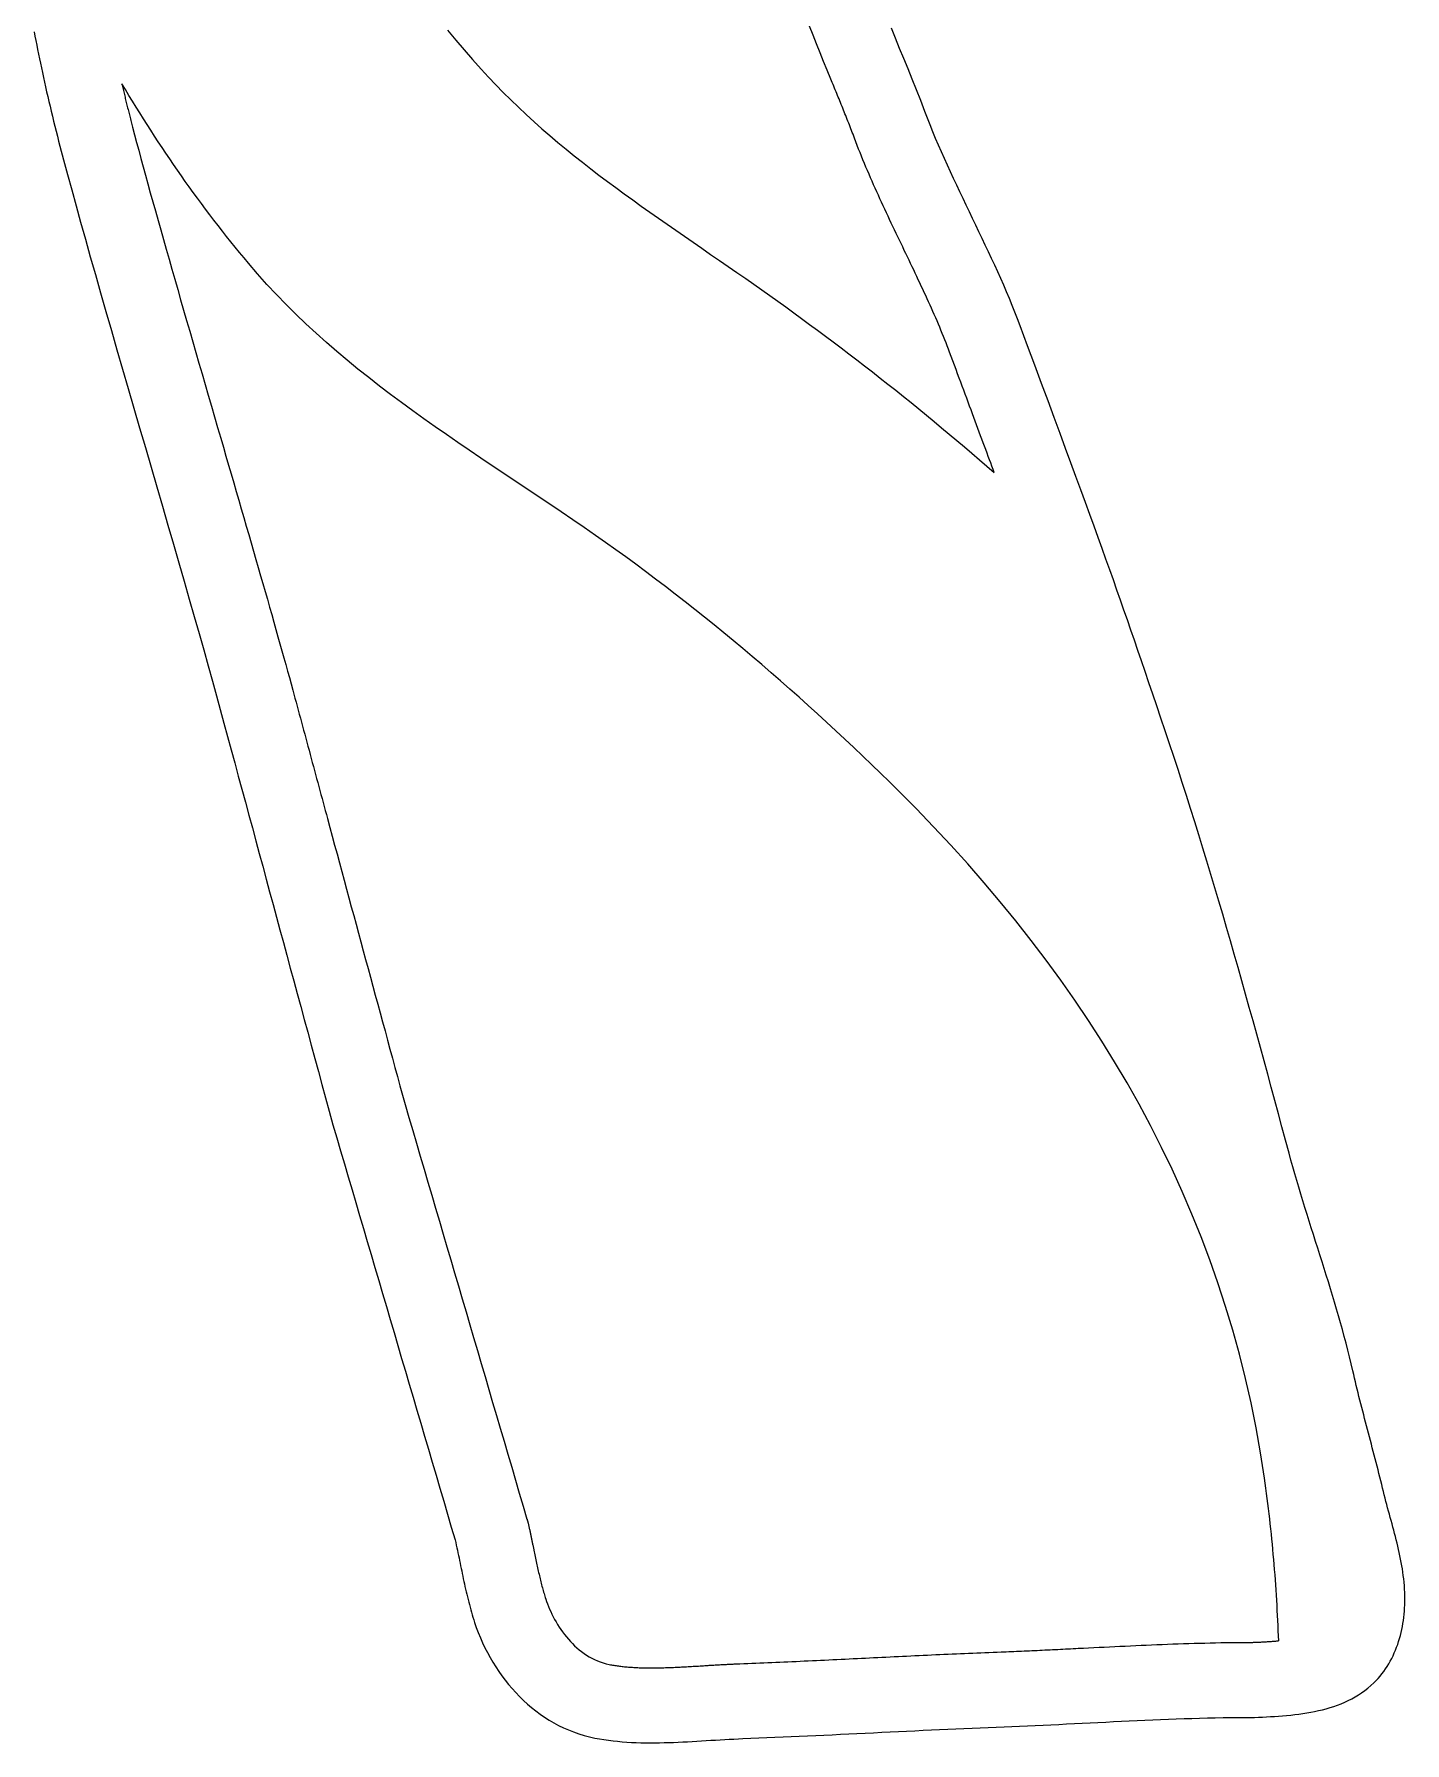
# Model space of a CAD drawing. Header units: metres. Extents: x 22 to 147, y -153 to -66.
# Drawn here: x 112.07 to 146.81, y -152.72 to -109.44 of the extents above; entities that cross this region are included whole.
import ezdxf

# ---------------------------------------------------------------- set-up
doc = ezdxf.new("R2010")
doc.units = ezdxf.units.M

msp = doc.modelspace()

# ---------------------------------------------------------------- linework, layer by layer
for points in [[(112.074452, -109.37494), (112.095026, -109.486192), (112.116362, -109.59846), (112.138206, -109.711744), (112.160812, -109.826044), (112.183926, -109.94136), (112.207548, -110.057438), (112.231932, -110.174532), (112.256824, -110.292388), (112.282224, -110.41126), (112.308386, -110.530894), (112.335056, -110.65129), (112.362234, -110.772448), (112.38992, -110.894368), (112.418114, -111.016796), (112.446816, -111.139986), (112.476026, -111.263684), (112.505744, -111.38789), (112.53597, -111.512604), (112.566704, -111.637826), (112.597946, -111.763556), (112.629696, -111.889794), (112.661954, -112.01654), (112.69472, -112.14354), (112.72774, -112.271048), (112.820704, -112.622584), (112.920018, -112.992662), (113.025174, -113.379758), (113.135918, -113.782602), (113.251996, -114.200178), (113.372646, -114.631216), (113.497614, -115.074446), (113.626646, -115.528598), (113.75898, -115.992656), (113.894362, -116.46535), (114.032538, -116.945156), (114.172746, -117.431058), (114.314732, -117.921786), (114.458242, -118.416324), (114.602514, -118.913148), (114.747294, -119.411242), (114.892328, -119.909336), (115.036854, -120.40616), (115.180618, -120.900444), (115.323366, -121.391172), (115.46459, -121.87682), (115.603782, -122.356372), (115.740434, -122.828558), (115.874292, -123.292108), (116.004848, -123.746006), (116.131594, -124.188728), (116.254276, -124.619258), (116.372386, -125.036326), (116.48567, -125.438662), (116.59362, -125.824996), (116.695728, -126.194312), (116.791486, -126.545086), (116.884196, -126.886462), (116.976144, -127.225552), (117.06733, -127.562356), (117.158008, -127.896874), (117.248178, -128.229614), (117.33784, -128.560322), (117.426994, -128.889506), (117.51564, -129.217166), (117.604032, -129.543556), (117.69217, -129.86893), (117.780054, -130.193288), (117.867684, -130.51663), (117.95506, -130.839464), (118.042436, -131.16179), (118.129558, -131.483862), (118.21668, -131.80568), (118.303802, -132.127498), (118.391178, -132.44957), (118.478554, -132.771896), (118.566184, -133.09473), (118.654068, -133.418072), (118.741952, -133.742176), (118.830344, -134.067296), (118.91899, -134.393686), (119.008144, -134.721346), (119.097552, -135.05053), (119.187468, -135.381238), (119.277892, -135.713724), (119.369078, -136.048242), (119.460772, -136.384792), (119.553228, -136.723628), (119.646446, -137.065004), (119.74322, -137.39368), (119.839994, -137.722356), (119.936768, -138.051032), (120.033542, -138.379708), (120.130316, -138.708384), (120.22709, -139.03706), (120.323864, -139.365736), (120.420638, -139.694412), (120.517412, -140.023088), (120.614186, -140.351764), (120.71096, -140.68044), (120.807734, -141.009116), (120.904508, -141.337792), (121.001282, -141.666468), (121.098056, -141.995144), (121.19483, -142.32382), (121.291604, -142.652496), (121.388378, -142.981172), (121.485152, -143.309848), (121.581926, -143.638524), (121.6787, -143.9672), (121.775474, -144.295876), (121.872248, -144.624552), (121.969022, -144.953228), (122.065796, -145.281904), (122.16257, -145.61058), (122.259344, -145.939256), (122.356118, -146.267932), (122.452892, -146.596608), (122.549666, -146.925284), (122.64644, -147.25396), (122.743214, -147.582636), (122.757946, -147.647406), (122.772424, -147.71243), (122.786648, -147.777454), (122.800618, -147.842732), (122.814588, -147.90801), (122.828304, -147.973542), (122.84202, -148.039074), (122.855482, -148.104606), (122.868944, -148.170392), (122.882406, -148.236178), (122.895868, -148.301964), (122.90933, -148.36775), (122.923046, -148.433536), (122.936762, -148.499322), (122.950732, -148.565108), (122.964702, -148.630894), (122.978926, -148.69668), (122.993404, -148.762212), (123.008136, -148.827744), (123.023122, -148.893276), (123.038362, -148.958808), (123.05411, -149.024086), (123.070112, -149.089364), (123.086622, -149.154388), (123.103386, -149.219412), (123.120658, -149.284182), (123.138438, -149.348952), (123.156726, -149.413468), (123.175522, -149.47773), (123.194826, -149.541738), (123.214892, -149.605746), (123.235466, -149.6695), (123.280678, -149.80031), (123.3297, -149.930104), (123.382278, -150.058628), (123.438412, -150.185628), (123.498102, -150.311104), (123.561348, -150.435056), (123.627896, -150.556976), (123.698, -150.677118), (123.771406, -150.794974), (123.848114, -150.910544), (123.928124, -151.023828), (124.011436, -151.134572), (124.097796, -151.242776), (124.187458, -151.347932), (124.280168, -151.450294), (124.375926, -151.549608), (124.474732, -151.64562), (124.576332, -151.73833), (124.68098, -151.827484), (124.788422, -151.912828), (124.898658, -151.994362), (125.011688, -152.072086), (125.127512, -152.145492), (125.24613, -152.214834), (125.367288, -152.279858), (125.49124, -152.34031), (125.617732, -152.395936), (125.746764, -152.44699), (125.878336, -152.492964), (126.012194, -152.533858), (126.148592, -152.569418), (126.287276, -152.599644), (126.401322, -152.620726), (126.515876, -152.639522), (126.630938, -152.656032), (126.746508, -152.67051), (126.862586, -152.682956), (126.978918, -152.69337), (127.095758, -152.702006), (127.212852, -152.708864), (127.3302, -152.714198), (127.447802, -152.718008), (127.565658, -152.720294), (127.683768, -152.72131), (127.802132, -152.721056), (127.920496, -152.719786), (128.039114, -152.717246), (128.157732, -152.713944), (128.27635, -152.709626), (128.394968, -152.7048), (128.513586, -152.699212), (128.632204, -152.693116), (128.750822, -152.686512), (128.869186, -152.679654), (128.987296, -152.672542), (129.105406, -152.665176), (129.223262, -152.65781), (129.340864, -152.650698), (129.458212, -152.643586), (129.575052, -152.636728), (129.691638, -152.630378), (129.807716, -152.624536), (129.92354, -152.619202), (130.038856, -152.61463), (130.23977, -152.60701), (130.4417, -152.598882), (130.6449, -152.5905), (130.848862, -152.581864), (131.05384, -152.572974), (131.25958, -152.56383), (131.466082, -152.554432), (131.673346, -152.545034), (131.881118, -152.535382), (132.089398, -152.525476), (132.298186, -152.51557), (132.507482, -152.50541), (132.717032, -152.49525), (132.926836, -152.48509), (133.13664, -152.47493), (133.346698, -152.46477), (133.556756, -152.45461), (133.76656, -152.44445), (133.976364, -152.43429), (134.185914, -152.42413), (134.39521, -152.41397), (134.603998, -152.404064), (134.812278, -152.394158), (135.02005, -152.384506), (135.227314, -152.375108), (135.433816, -152.36571), (135.639556, -152.356566), (135.844534, -152.347676), (136.048496, -152.33904), (136.251696, -152.330658), (136.453626, -152.32253), (136.65454, -152.31491), (136.852406, -152.30729), (137.050272, -152.299162), (137.248392, -152.29078), (137.446512, -152.28189), (137.644632, -152.272746), (137.842752, -152.263348), (138.041126, -152.253696), (138.2395, -152.244044), (138.437874, -152.234138), (138.636248, -152.224232), (138.834622, -152.214326), (139.032996, -152.20442), (139.23137, -152.194514), (139.429744, -152.184608), (139.628118, -152.174956), (139.826746, -152.165558), (140.025374, -152.156414), (140.223748, -152.147524), (140.422376, -152.138888), (140.62075, -152.13076), (140.819124, -152.122886), (141.017498, -152.11552), (141.215872, -152.108662), (141.414246, -152.102312), (141.61262, -152.09647), (141.810994, -152.09139), (142.009368, -152.086818), (142.207488, -152.083008), (142.405608, -152.07996), (142.603728, -152.077674), (142.801848, -152.076404), (142.999714, -152.075896), (143.100806, -152.071832), (143.202406, -152.067514), (143.30426, -152.062688), (143.406622, -152.057354), (143.509238, -152.051258), (143.611854, -152.0444), (143.71447, -152.036526), (143.817086, -152.027636), (143.919702, -152.01773), (144.022064, -152.0063), (144.123918, -151.9936), (144.225518, -151.979376), (144.32661, -151.963628), (144.42694, -151.946102), (144.526762, -151.926798), (144.625822, -151.905462), (144.723866, -151.882094), (144.820894, -151.85644), (144.916906, -151.8285), (145.011648, -151.798274), (145.105374, -151.765508), (145.197576, -151.729948), (145.288508, -151.691594), (145.377662, -151.650446), (145.465292, -151.60625), (145.551144, -151.559006), (145.635218, -151.508714), (145.717514, -151.45512), (145.797778, -151.39797), (145.875756, -151.337264), (145.951702, -151.273002), (146.025362, -151.20493), (146.080226, -151.149812), (146.133058, -151.092916), (146.183604, -151.034496), (146.232118, -150.974552), (146.2786, -150.913084), (146.322796, -150.850092), (146.36496, -150.78583), (146.405092, -150.720044), (146.443192, -150.653242), (146.47926, -150.58517), (146.51355, -150.515828), (146.545808, -150.44547), (146.576034, -150.374096), (146.604482, -150.30196), (146.630898, -150.228808), (146.655536, -150.154894), (146.678142, -150.080218), (146.69897, -150.00478), (146.71802, -149.928834), (146.735292, -149.85238), (146.750786, -149.775418), (146.764502, -149.697948), (146.77644, -149.620224), (146.7866, -149.542246), (146.794982, -149.464014), (146.80184, -149.385528), (146.80692, -149.307042), (146.810476, -149.228556), (146.812254, -149.15007), (146.812508, -149.071584), (146.811238, -148.993352), (146.808444, -148.915374)], [(122.550682, -109.332522), (122.759978, -109.584998), (122.97156, -109.833918), (123.185428, -110.079282), (123.401582, -110.320836), (123.587002, -110.522004), (123.774708, -110.719362), (123.964446, -110.91291), (124.15647, -111.102902), (124.350526, -111.289592), (124.546614, -111.47298), (124.74448, -111.65332), (124.944378, -111.830866), (125.146054, -112.005618), (125.349508, -112.17783), (125.554486, -112.347502), (125.760988, -112.515142), (125.969014, -112.680496), (126.178564, -112.843818), (126.389384, -113.005362), (126.601474, -113.165382), (126.814834, -113.323878), (127.02921, -113.481104), (127.244602, -113.63706), (127.46101, -113.792), (127.678434, -113.946178), (127.89662, -114.099594), (128.115568, -114.252502), (128.335278, -114.404902), (128.555496, -114.557048), (128.776222, -114.709194), (128.997456, -114.86134), (129.219198, -115.01374), (129.441194, -115.166394), (129.663444, -115.319556), (129.885948, -115.47348), (130.108452, -115.628166), (130.311906, -115.77066), (130.515106, -115.913916), (130.718052, -116.05768), (130.92049, -116.202206), (131.122674, -116.347494), (131.32435, -116.493544), (131.525772, -116.640356), (131.726686, -116.78793), (131.927346, -116.936012), (132.127498, -117.084856), (132.327142, -117.234462), (132.526532, -117.38483), (132.725414, -117.53596), (132.923788, -117.687852), (133.121654, -117.840252), (133.319012, -117.993414), (133.516116, -118.147338), (133.712712, -118.302024), (133.9088, -118.457472), (134.10438, -118.613682), (134.299452, -118.770654), (134.494016, -118.928134), (134.687818, -119.086376), (134.881112, -119.24538), (135.073898, -119.405146), (135.266176, -119.565674), (135.457692, -119.726964), (135.6487, -119.889016), (135.8392, -120.05183), (136.028938, -120.215406), (136.218168, -120.37949), (136.406636, -120.544336), (136.376918, -120.463564), (136.346692, -120.38203), (136.316212, -120.299734), (136.285478, -120.216422), (136.25449, -120.132348), (136.222994, -120.047512), (136.191244, -119.96166), (136.15924, -119.875046), (136.126728, -119.787416), (136.093962, -119.69877), (136.060942, -119.609362), (136.027414, -119.518938), (135.993632, -119.427498), (135.959342, -119.335042), (135.924798, -119.241824), (135.889746, -119.14759), (135.85444, -119.05234), (135.818626, -118.956074), (135.782558, -118.858792), (135.745982, -118.76024), (135.709152, -118.660672), (135.671814, -118.560088), (135.634222, -118.458488), (135.596122, -118.355618), (135.557514, -118.251732), (135.518398, -118.14683), (135.479028, -118.040658), (135.43915, -117.93347), (135.398764, -117.825012), (135.358124, -117.715284), (135.316976, -117.60454), (135.27532, -117.492526), (135.245602, -117.413532), (135.215376, -117.334284), (135.184642, -117.255036), (135.1534, -117.175788), (135.12165, -117.09654), (135.089392, -117.017292), (135.05688, -116.938044), (135.02386, -116.858796), (134.990332, -116.779294), (134.956296, -116.699792), (134.922006, -116.62029), (134.887208, -116.540534), (134.852156, -116.460778), (134.816596, -116.381022), (134.780782, -116.301012), (134.74446, -116.221002), (134.707884, -116.140738), (134.671054, -116.06022), (134.63397, -115.979702), (134.596378, -115.89893), (134.558532, -115.817904), (134.520432, -115.736878), (134.482078, -115.655598), (134.44347, -115.574064), (134.404608, -115.492276), (134.365492, -115.410234), (134.326122, -115.327938), (134.286752, -115.245388), (134.247128, -115.162584), (134.20725, -115.079526), (134.167372, -114.996214), (134.12724, -114.912648), (134.086092, -114.82705), (134.044944, -114.741198), (134.003542, -114.655092), (133.96214, -114.568986), (133.920738, -114.482626), (133.879336, -114.396012), (133.837934, -114.309144), (133.796532, -114.222276), (133.755384, -114.135154), (133.714236, -114.047778), (133.673088, -113.960148), (133.632194, -113.872264), (133.5913, -113.784126), (133.55066, -113.695988), (133.51002, -113.607596), (133.469634, -113.51895), (133.429502, -113.43005), (133.389624, -113.340896), (133.35, -113.251488), (133.31063, -113.161826), (133.271514, -113.072164), (133.232652, -112.982248), (133.194044, -112.892078), (133.15569, -112.801654), (133.117844, -112.710976), (133.080252, -112.620044), (133.043168, -112.528858), (133.006338, -112.437418), (132.970016, -112.345724), (132.934202, -112.253776), (132.898642, -112.161574), (132.86359, -112.069118), (132.845556, -112.021366), (132.827522, -111.973614), (132.809488, -111.925862), (132.7912, -111.878364), (132.772912, -111.830866), (132.754624, -111.783368), (132.736082, -111.73587), (132.71754, -111.688372), (132.698998, -111.641128), (132.680456, -111.593884), (132.66166, -111.54664), (132.642864, -111.499396), (132.624068, -111.452406), (132.605272, -111.405416), (132.586476, -111.358426), (132.56768, -111.31169), (132.548884, -111.264954), (132.530088, -111.218218), (132.511038, -111.171482), (132.491988, -111.125), (132.472938, -111.078518), (132.453888, -111.032036), (132.434838, -110.985808), (132.415788, -110.93958), (132.396738, -110.893352), (132.377688, -110.847378), (132.358892, -110.801404), (132.340096, -110.75543), (132.3213, -110.70971), (132.302504, -110.66399), (132.283708, -110.61827), (132.264912, -110.572804), (132.173726, -110.35157), (132.082794, -110.129828), (131.992116, -109.907324), (131.9022, -109.68355), (131.813554, -109.45876), (131.726178, -109.232446)], [(146.812254, -148.913596), (146.807428, -148.826728), (146.801078, -148.740368), (146.793458, -148.654516), (146.784314, -148.569426), (146.7739, -148.484844), (146.76247, -148.40077), (146.74977, -148.31695), (146.736054, -148.233638), (146.721322, -148.150834), (146.705574, -148.068284), (146.689064, -147.985988), (146.671538, -147.903946), (146.65325, -147.822158), (146.634454, -147.740624), (146.614896, -147.659344), (146.59483, -147.578064), (146.574256, -147.497038), (146.553174, -147.416012), (146.531838, -147.33524), (146.510248, -147.254468), (146.488404, -147.173696), (146.466306, -147.09267), (146.443954, -147.011644), (146.421602, -146.930618), (146.39925, -146.849338), (146.377152, -146.767804), (146.355054, -146.68627), (146.33321, -146.604482), (146.31162, -146.52244), (146.290284, -146.43989), (146.269456, -146.357086), (146.248882, -146.274028), (146.226276, -146.181318), (146.203416, -146.088354), (146.180302, -145.99539), (146.156934, -145.902426), (146.133312, -145.809462), (146.109436, -145.716498), (146.08556, -145.62328), (146.06143, -145.530062), (146.0373, -145.436844), (146.012916, -145.343626), (145.988532, -145.250408), (145.964148, -145.15719), (145.939764, -145.063972), (145.91538, -144.970754), (145.890996, -144.877536), (145.866612, -144.784318), (145.842228, -144.6911), (145.817844, -144.597882), (145.79346, -144.504664), (145.76933, -144.411446), (145.7452, -144.318228), (145.721324, -144.22501), (145.697702, -144.131792), (145.67408, -144.038574), (145.650712, -143.945356), (145.627598, -143.852138), (145.604738, -143.75892), (145.582132, -143.665956), (145.55978, -143.572992), (145.537936, -143.480028), (145.516346, -143.387064), (145.49501, -143.294354), (145.45437, -143.119348), (145.412206, -142.94485), (145.368772, -142.77086), (145.324068, -142.597124), (145.278094, -142.423896), (145.23085, -142.250922), (145.18259, -142.078202), (145.133314, -141.905736), (145.083022, -141.733524), (145.031968, -141.561566), (144.980152, -141.389862), (144.927828, -141.218158), (144.874996, -141.046708), (144.821656, -140.875258), (144.767808, -140.704062), (144.713706, -140.532866), (144.65935, -140.36167), (144.604994, -140.190474), (144.550638, -140.019278), (144.496282, -139.848082), (144.441926, -139.676886), (144.387824, -139.50569), (144.333976, -139.334494), (144.280636, -139.163044), (144.227804, -138.991594), (144.17548, -138.81989), (144.123918, -138.647932), (144.072864, -138.47572), (144.022826, -138.303254), (143.97355, -138.130534), (143.92529, -137.95756), (143.8783, -137.784332), (143.788892, -137.451846), (143.69923, -137.118598), (143.60906, -136.784588), (143.518382, -136.449816), (143.42745, -136.114536), (143.33601, -135.778748), (143.244062, -135.442452), (143.151606, -135.105648), (143.058642, -134.76859), (142.96517, -134.431278), (142.87119, -134.093712), (142.776448, -133.756146), (142.681198, -133.41858), (142.58544, -133.081014), (142.48892, -132.743448), (142.391892, -132.406136), (142.294102, -132.069078), (142.195804, -131.732274), (142.096744, -131.395724), (141.996922, -131.059682), (141.896592, -130.724148), (141.7955, -130.389122), (141.693646, -130.054604), (141.59103, -129.720848), (141.487652, -129.387854), (141.383512, -129.055876), (141.278356, -128.72466), (141.172438, -128.39446), (141.065758, -128.065276), (140.958316, -127.737362), (140.849858, -127.410464), (140.740638, -127.084836), (140.631672, -126.762256), (140.52677, -126.452122), (140.425424, -126.153418), (140.32738, -125.864874), (140.23213, -125.58522), (140.139166, -125.313186), (140.04798, -125.047502), (139.958318, -124.787152), (139.869672, -124.530612), (139.781534, -124.276612), (139.693396, -124.024136), (139.605004, -123.77166), (139.515596, -123.518168), (139.424918, -123.262136), (139.332462, -123.002548), (139.237974, -122.738134), (139.140946, -122.467624), (139.040616, -122.189748), (138.936984, -121.903236), (138.829288, -121.606818), (138.717274, -121.299224), (138.60018, -120.979184), (138.477752, -120.645428), (138.349736, -120.29694), (138.21537, -119.932196), (138.0744, -119.55018), (137.926318, -119.149368), (137.770616, -118.728744), (137.606786, -118.287038), (137.434574, -117.822726), (137.253472, -117.334792), (137.062972, -116.821966), (136.997948, -116.650008), (136.930892, -116.478558), (136.862058, -116.307362), (136.791446, -116.136674), (136.71931, -115.96624), (136.64565, -115.79606), (136.57072, -115.626388), (136.49452, -115.45697), (136.417304, -115.287552), (136.339072, -115.118388), (136.260078, -114.949478), (136.180576, -114.780568), (136.100312, -114.611912), (136.019794, -114.443256), (135.939022, -114.274854), (135.857996, -114.106452), (135.77697, -113.93805), (135.695944, -113.769648), (135.615172, -113.600992), (135.534908, -113.432336), (135.455152, -113.26368), (135.375904, -113.09477), (135.297418, -112.92586), (135.219948, -112.756696), (135.143494, -112.587278), (135.06831, -112.417606), (134.994396, -112.24768), (134.921752, -112.0775), (134.850632, -111.907066), (134.78129, -111.736124), (134.713726, -111.564928), (134.648194, -111.393224), (134.543292, -111.118396), (134.43712, -110.847632), (134.330186, -110.580424), (134.222998, -110.316264), (134.11581, -110.055152), (134.00913, -109.796326), (133.903466, -109.539532), (133.799072, -109.284516)], [(143.615664, -150.1394), (143.610584, -150.010368), (143.60525, -149.881336), (143.599662, -149.752304), (143.593566, -149.623272), (143.587216, -149.49424), (143.580358, -149.365208), (143.573246, -149.236176), (143.565626, -149.107144), (143.557752, -148.978112), (143.54937, -148.84908), (143.540734, -148.720048), (143.53159, -148.591016), (143.521938, -148.461984), (143.512032, -148.332952), (143.501618, -148.204174), (143.490696, -148.075396), (143.47952, -147.946618), (143.467836, -147.81784), (143.455644, -147.689062), (143.443198, -147.560284), (143.430244, -147.431506), (143.416782, -147.302728), (143.402812, -147.17395), (143.388334, -147.045426), (143.373602, -146.916902), (143.358362, -146.788378), (143.342614, -146.659854), (143.326358, -146.53133), (143.309594, -146.402806), (143.292322, -146.274282), (143.274542, -146.145758), (143.256254, -146.017488), (143.156432, -145.375122), (143.04264, -144.739868), (142.915132, -144.111472), (142.773908, -143.489934), (142.619222, -142.875254), (142.451074, -142.267178), (142.269972, -141.665706), (142.075916, -141.070838), (141.868906, -140.482574), (141.649196, -139.90066), (141.41704, -139.325096), (141.172692, -138.755882), (140.916152, -138.193018), (140.647674, -137.63625), (140.367512, -137.085578), (140.075666, -136.541002), (139.77239, -136.002522), (139.457938, -135.469884), (139.132564, -134.943088), (138.796268, -134.422134), (138.44905, -133.906768), (138.091418, -133.397244), (137.723372, -132.893308), (137.345166, -132.39496), (136.9568, -131.901946), (136.558528, -131.414266), (136.150604, -130.93192), (135.733028, -130.454908), (135.306308, -129.98323), (134.87019, -129.516632), (134.425182, -129.055114), (133.971284, -128.598422), (133.74878, -128.378966), (133.52526, -128.160272), (133.30047, -127.942594), (133.07441, -127.725678), (132.847334, -127.509778), (132.618988, -127.294894), (132.389626, -127.080772), (132.158994, -126.867666), (131.927346, -126.655576), (131.694682, -126.444756), (131.460748, -126.234952), (131.225798, -126.026164), (130.989578, -125.818646), (130.752342, -125.612398), (130.51409, -125.40742), (130.274822, -125.203458), (130.034284, -125.000766), (129.79273, -124.799598), (129.55016, -124.5997), (129.306574, -124.401072), (129.061972, -124.203968), (128.8161, -124.008388), (128.569212, -123.814078), (128.321308, -123.621292), (128.072388, -123.43003), (127.822452, -123.240292), (127.5715, -123.052332), (127.319532, -122.865896), (127.066548, -122.680984), (126.812548, -122.49785), (126.557532, -122.316494), (126.301754, -122.136662), (126.012956, -121.93651), (125.723142, -121.737882), (125.432566, -121.540524), (125.141482, -121.344182), (124.84989, -121.148602), (124.558044, -120.95353), (124.266198, -120.758712), (123.974352, -120.563894), (123.683014, -120.368822), (123.392184, -120.173242), (123.101862, -119.9769), (122.812556, -119.779542), (122.524266, -119.581168), (122.237246, -119.38127), (121.95175, -119.179594), (121.668032, -118.975886), (121.386092, -118.769892), (121.106184, -118.561358), (120.828562, -118.350284), (120.553226, -118.136162), (120.28043, -117.918738), (120.010428, -117.697758), (119.743474, -117.473222), (119.479822, -117.244622), (119.219472, -117.011704), (118.962678, -116.774214), (118.70944, -116.532152), (118.460266, -116.28501), (118.215156, -116.032534), (117.974364, -115.774724), (117.738144, -115.511072), (117.506496, -115.241324), (117.39372, -115.10645), (117.28196, -114.971068), (117.170962, -114.835178), (117.06098, -114.69878), (116.95176, -114.561874), (116.843556, -114.42446), (116.736114, -114.286538), (116.629434, -114.148108), (116.523516, -114.00917), (116.418614, -113.869724), (116.314474, -113.72977), (116.211096, -113.589562), (116.10848, -113.448846), (116.006626, -113.307622), (115.905534, -113.16589), (115.805204, -113.02365), (115.705636, -112.881156), (115.60683, -112.738154), (115.508786, -112.594644), (115.411504, -112.45088), (115.314984, -112.306608), (115.218972, -112.161828), (115.123722, -112.016794), (115.029234, -111.871252), (114.935254, -111.725202), (114.842036, -111.578898), (114.74958, -111.432086), (114.657632, -111.28502), (114.566446, -111.137446), (114.475768, -110.989618), (114.385598, -110.841282), (114.29619, -110.692692), (114.304064, -110.726474), (114.311938, -110.760256), (114.319812, -110.794038), (114.32794, -110.82782), (114.336068, -110.861602), (114.344196, -110.895638), (114.352324, -110.929674), (114.360452, -110.96371), (114.36858, -110.997746), (114.376708, -111.031782), (114.38509, -111.065818), (114.393472, -111.100108), (114.401854, -111.134398), (114.410236, -111.168688), (114.418618, -111.202978), (114.427, -111.237268), (114.435636, -111.271812), (114.444272, -111.306356), (114.452908, -111.3409), (114.461544, -111.375444), (114.47018, -111.410242), (114.478816, -111.44504), (114.487706, -111.479838), (114.496596, -111.514636), (114.505486, -111.549434), (114.514376, -111.584486), (114.523266, -111.619538), (114.53241, -111.65459), (114.541554, -111.689642), (114.550698, -111.724948), (114.559842, -111.760254), (114.568986, -111.79556), (114.618516, -111.984028), (114.670078, -112.178338), (114.723672, -112.378236), (114.779044, -112.583468), (114.836194, -112.79378), (114.895122, -113.009172), (114.955828, -113.229136), (115.018058, -113.453672), (115.081812, -113.682526), (115.14709, -113.915698), (115.213638, -114.15268), (115.281456, -114.393472), (115.350544, -114.63782), (115.420902, -114.88547), (115.492276, -115.136168), (115.564666, -115.38966), (115.638072, -115.645946), (115.71224, -115.904772), (115.78717, -116.165884), (115.862862, -116.429028), (115.939316, -116.69395), (116.016278, -116.96065), (116.093748, -117.228874), (116.171726, -117.498368), (116.250212, -117.768878), (116.328952, -118.04015), (116.407946, -118.312184), (116.487194, -118.584726), (116.566442, -118.857268), (116.64569, -119.130064), (116.724938, -119.402606), (116.804186, -119.67464), (116.870226, -119.90197), (116.936012, -120.128284), (117.001544, -120.353582), (117.066822, -120.577864), (117.131846, -120.80113), (117.196362, -121.023126), (117.26037, -121.243852), (117.324124, -121.463054), (117.38737, -121.680732), (117.450108, -121.896886), (117.512084, -122.111262), (117.573552, -122.32386), (117.634512, -122.534426), (117.69471, -122.74296), (117.754146, -122.949462), (117.81282, -123.153932), (117.870732, -123.356116), (117.927882, -123.556014), (117.98427, -123.753372), (118.039896, -123.94819), (118.094506, -124.140468), (118.148354, -124.329952), (118.201186, -124.516642), (118.253002, -124.700284), (118.303802, -124.881132), (118.353586, -125.058678), (118.402354, -125.233176), (118.449852, -125.404372), (118.496334, -125.572266), (118.541546, -125.736604), (118.585488, -125.897386), (118.62816, -126.054612), (118.655846, -126.156212), (118.683278, -126.257812), (118.71071, -126.359412), (118.738142, -126.461012), (118.765574, -126.562612), (118.793006, -126.664212), (118.820438, -126.765812), (118.84787, -126.867412), (118.875302, -126.969012), (118.902734, -127.070612), (118.930166, -127.172212), (118.957852, -127.273812), (118.985284, -127.375412), (119.012716, -127.477012), (119.040148, -127.578612), (119.06758, -127.680212), (119.095012, -127.781812), (119.122444, -127.883412), (119.149876, -127.985012), (119.177308, -128.086612), (119.20474, -128.188212), (119.232426, -128.289812), (119.259858, -128.391412), (119.28729, -128.493012), (119.314722, -128.594612), (119.342154, -128.696212), (119.369586, -128.797812), (119.397018, -128.899412), (119.42445, -129.001012), (119.451882, -129.102612), (119.479314, -129.204212), (119.506746, -129.305812), (119.567706, -129.530602), (119.628412, -129.754884), (119.689118, -129.978658), (119.74957, -130.202178), (119.810022, -130.425444), (119.870474, -130.648456), (119.930926, -130.871468), (119.991378, -131.094226), (120.05183, -131.316984), (120.112282, -131.539742), (120.172734, -131.7625), (120.233186, -131.985512), (120.293638, -132.208524), (120.35409, -132.43179), (120.414796, -132.65531), (120.475502, -132.879084), (120.536462, -133.103366), (120.597422, -133.328156), (120.658636, -133.553454), (120.71985, -133.77926), (120.781318, -134.005574), (120.84304, -134.23265), (120.905016, -134.460234), (120.967246, -134.68858), (121.02973, -134.917942), (121.092468, -135.148066), (121.15546, -135.379206), (121.218706, -135.611108), (121.282206, -135.844026), (121.34596, -136.078214), (121.410222, -136.313418), (121.474738, -136.549892), (121.571258, -136.87806), (121.667778, -137.206228), (121.764298, -137.534396), (121.860818, -137.862564), (121.957338, -138.190732), (122.053858, -138.5189), (122.150378, -138.847068), (122.246898, -139.175236), (122.343418, -139.503404), (122.439938, -139.831572), (122.536458, -140.15974), (122.632978, -140.487908), (122.729498, -140.816076), (122.826018, -141.144244), (122.922538, -141.472412), (123.019058, -141.80058), (123.115578, -142.128748), (123.212098, -142.456916), (123.308618, -142.785084), (123.405138, -143.113252), (123.501658, -143.44142), (123.598178, -143.769588), (123.694698, -144.097756), (123.791218, -144.425924), (123.887738, -144.754092), (123.984258, -145.08226), (124.080778, -145.410428), (124.177298, -145.738596), (124.273818, -146.066764), (124.370338, -146.394932), (124.466858, -146.7231), (124.563378, -147.051268), (124.563886, -147.053046), (124.564394, -147.054824), (124.564902, -147.056602), (124.56541, -147.05838), (124.565918, -147.060158), (124.566426, -147.061936), (124.566934, -147.063714), (124.567442, -147.065492), (124.56795, -147.06727), (124.568458, -147.069048), (124.568966, -147.070826), (124.569474, -147.072604), (124.569982, -147.074382), (124.57049, -147.07616), (124.570998, -147.077938), (124.571506, -147.079716), (124.572014, -147.081494), (124.572522, -147.083272), (124.57303, -147.08505), (124.573538, -147.086828), (124.574046, -147.088606), (124.574554, -147.090384), (124.575062, -147.092162), (124.57557, -147.09394), (124.576078, -147.095718), (124.576586, -147.097496), (124.577094, -147.099274), (124.577602, -147.101052), (124.57811, -147.10283), (124.578618, -147.104608), (124.579126, -147.106386), (124.579634, -147.108164), (124.580142, -147.109942), (124.58065, -147.11172), (124.581158, -147.113498), (124.581666, -147.115276), (124.582174, -147.117054), (124.582682, -147.118832), (124.58319, -147.12061), (124.583698, -147.122388), (124.584206, -147.124166), (124.584714, -147.125944), (124.585222, -147.127722), (124.58573, -147.1295), (124.586238, -147.131278), (124.586746, -147.133056), (124.587254, -147.134834), (124.587762, -147.136612), (124.58827, -147.13839), (124.588778, -147.140168), (124.589286, -147.141946), (124.589794, -147.143724), (124.590302, -147.145502), (124.59081, -147.14728), (124.591318, -147.149058), (124.591826, -147.150836), (124.592334, -147.152614), (124.592842, -147.154392), (124.59335, -147.15617), (124.593858, -147.157948), (124.594366, -147.159726), (124.594874, -147.161504), (124.595382, -147.163282), (124.59589, -147.16506), (124.600716, -147.185888), (124.605542, -147.206716), (124.610114, -147.227544), (124.614686, -147.248372), (124.619258, -147.2692), (124.62383, -147.290028), (124.628402, -147.310856), (124.632974, -147.331684), (124.637546, -147.352512), (124.642118, -147.37334), (124.64669, -147.394168), (124.651262, -147.414996), (124.655834, -147.436078), (124.660406, -147.45716), (124.664978, -147.478242), (124.66955, -147.499324), (124.673868, -147.520406), (124.678186, -147.541488), (124.682504, -147.56257), (124.686822, -147.583652), (124.69114, -147.604734), (124.695458, -147.625816), (124.699776, -147.646898), (124.704094, -147.66798), (124.708412, -147.689062), (124.71273, -147.710144), (124.717048, -147.731226), (124.721366, -147.752308), (124.725684, -147.77339), (124.730002, -147.794472), (124.73432, -147.815554), (124.738638, -147.836636), (124.747274, -147.8788), (124.75591, -147.92071), (124.764546, -147.962366), (124.773182, -148.004022), (124.781818, -148.045424), (124.790454, -148.086572), (124.79909, -148.12772), (124.807726, -148.168614), (124.816362, -148.209254), (124.824998, -148.24964), (124.833634, -148.290026), (124.842524, -148.330158), (124.851414, -148.370036), (124.860304, -148.40966), (124.869194, -148.44903), (124.878338, -148.488146), (124.887482, -148.527008), (124.896626, -148.565616), (124.906024, -148.60397), (124.915422, -148.64207), (124.925074, -148.679916), (124.934726, -148.717508), (124.944632, -148.754846), (124.954538, -148.79193), (124.964698, -148.82876), (124.974858, -148.865336), (124.985272, -148.901658), (124.99594, -148.937726), (125.006608, -148.973286), (125.01753, -149.008592), (125.028706, -149.043644), (125.039882, -149.078442), (125.061472, -149.140926), (125.08484, -149.204172), (125.11024, -149.26818), (125.137418, -149.332696), (125.166628, -149.39772), (125.19787, -149.462998), (125.23089, -149.528276), (125.265942, -149.593554), (125.302772, -149.658578), (125.34138, -149.723094), (125.38202, -149.787102), (125.424438, -149.850348), (125.468634, -149.912832), (125.514862, -149.9743), (125.562868, -150.034752), (125.612652, -150.09368), (125.664214, -150.151338), (125.717554, -150.207218), (125.772672, -150.26132), (125.829568, -150.313644), (125.888242, -150.363936), (125.948694, -150.411942), (126.010924, -150.457662), (126.074932, -150.500842), (126.140718, -150.541228), (126.208282, -150.57882), (126.277624, -150.613364), (126.348744, -150.64486), (126.421388, -150.673054), (126.49581, -150.697692), (126.57201, -150.718774), (126.649734, -150.7363), (126.67742, -150.741634), (126.705614, -150.746714), (126.734062, -150.751794), (126.762764, -150.75662), (126.791974, -150.761192), (126.821438, -150.765764), (126.851156, -150.770082), (126.881128, -150.774146), (126.911608, -150.77821), (126.942342, -150.78202), (126.97333, -150.785576), (127.004826, -150.789132), (127.036576, -150.792434), (127.068834, -150.795482), (127.101346, -150.79853), (127.134112, -150.801324), (127.167386, -150.803864), (127.200914, -150.806404), (127.23495, -150.80869), (127.26924, -150.810722), (127.304038, -150.812754), (127.33909, -150.814532), (127.37465, -150.816056), (127.410464, -150.81758), (127.446786, -150.81885), (127.483616, -150.819866), (127.5207, -150.820882), (127.558292, -150.821644), (127.596138, -150.822152), (127.634492, -150.82266), (127.673354, -150.822914), (127.71247, -150.822914), (127.752094, -150.822914), (127.791718, -150.82266), (127.831596, -150.822406), (127.871474, -150.821898), (127.911606, -150.821136), (127.951738, -150.820374), (127.992124, -150.819358), (128.03251, -150.818342), (128.072896, -150.817072), (128.113536, -150.815802), (128.154176, -150.814278), (128.19507, -150.812754), (128.235964, -150.81123), (128.277112, -150.809452), (128.31826, -150.807674), (128.359662, -150.805642), (128.401064, -150.80361), (128.44272, -150.801578), (128.484376, -150.799546), (128.526286, -150.79726), (128.568196, -150.794974), (128.61036, -150.792688), (128.652524, -150.790402), (128.694942, -150.787862), (128.73736, -150.785322), (128.780032, -150.782782), (128.822958, -150.780242), (128.865884, -150.777702), (128.909064, -150.775162), (128.952244, -150.772622), (128.995678, -150.769828), (129.039112, -150.767034), (129.068322, -150.765256), (129.097532, -150.763478), (129.126742, -150.7617), (129.155698, -150.759922), (129.184654, -150.758144), (129.21361, -150.756366), (129.242566, -150.754588), (129.271522, -150.75281), (129.300478, -150.751032), (129.329434, -150.749254), (129.35839, -150.747476), (129.387346, -150.745698), (129.416302, -150.74392), (129.445258, -150.742142), (129.474214, -150.740618), (129.50317, -150.739094), (129.531872, -150.73757), (129.560574, -150.736046), (129.589276, -150.734522), (129.617978, -150.732998), (129.64668, -150.731474), (129.675382, -150.72995), (129.704084, -150.728426), (129.732786, -150.727156), (129.761488, -150.725886), (129.79019, -150.724616), (129.818892, -150.723346), (129.84734, -150.722076), (129.875788, -150.720806), (129.904236, -150.719536), (129.932684, -150.71852), (129.961132, -150.717504), (130.060446, -150.713694), (130.160268, -150.709884), (130.260344, -150.70582), (130.360928, -150.701756), (130.461766, -150.697692), (130.562858, -150.693628), (130.664458, -150.68931), (130.766312, -150.684992), (130.86842, -150.680674), (130.970782, -150.676102), (131.073398, -150.67153), (131.176268, -150.666958), (131.279392, -150.662386), (131.382516, -150.657814), (131.485894, -150.652988), (131.589272, -150.648162), (131.692904, -150.643336), (131.796536, -150.63851), (131.900168, -150.633684), (132.004054, -150.628858), (132.10794, -150.624032), (132.211826, -150.618952), (132.315712, -150.613872), (132.419598, -150.608792), (132.52323, -150.603712), (132.626862, -150.598632), (132.730494, -150.593552), (132.833872, -150.588472), (132.93725, -150.583392), (133.040374, -150.578312), (133.143244, -150.573232), (133.246114, -150.568152), (133.35, -150.563072), (133.45414, -150.557992), (133.558534, -150.552912), (133.662928, -150.547832), (133.767576, -150.542752), (133.872224, -150.537672), (133.977126, -150.532592), (134.082028, -150.527512), (134.18693, -150.522432), (134.292086, -150.517352), (134.397242, -150.512272), (134.502398, -150.507192), (134.607554, -150.502112), (134.71271, -150.497286), (134.817866, -150.49246), (134.922768, -150.487634), (135.02767, -150.482808), (135.132572, -150.477982), (135.23722, -150.473156), (135.341868, -150.468584), (135.446262, -150.464012), (135.550402, -150.45944), (135.654288, -150.454868), (135.758174, -150.450296), (135.861806, -150.445978), (135.965184, -150.44166), (136.068308, -150.437342), (136.171178, -150.433278), (136.27354, -150.429214), (136.375648, -150.42515), (136.477502, -150.421086), (136.578848, -150.417276), (136.643618, -150.414736), (136.708388, -150.412196), (136.773412, -150.409656), (136.838436, -150.407116), (136.903714, -150.404576), (136.968992, -150.401782), (137.03427, -150.398988), (137.099548, -150.396194), (137.16508, -150.3934), (137.230612, -150.390606), (137.296144, -150.387558), (137.361676, -150.38451), (137.427208, -150.381462), (137.49274, -150.378414), (137.558272, -150.375366), (137.623804, -150.372318), (137.689336, -150.36927), (137.754868, -150.366222), (137.8204, -150.363174), (137.885932, -150.360126), (137.951464, -150.356824), (138.016742, -150.353522), (138.08202, -150.35022), (138.147298, -150.346918), (138.212576, -150.343616), (138.2776, -150.340314), (138.342624, -150.337012), (138.407648, -150.33371), (138.472418, -150.330408), (138.537188, -150.327106), (138.601704, -150.323804), (138.66622, -150.320502), (138.797792, -150.313898), (138.929618, -150.307294), (139.061698, -150.30069), (139.194032, -150.294086), (139.32662, -150.287482), (139.459462, -150.281132), (139.592304, -150.274782), (139.7254, -150.268432), (139.85875, -150.262336), (139.992354, -150.25624), (140.126212, -150.250144), (140.26007, -150.244302), (140.394182, -150.238714), (140.528294, -150.233126), (140.66266, -150.227792), (140.79728, -150.222712), (140.9319, -150.217632), (141.066774, -150.212806), (141.201648, -150.208234), (141.336522, -150.203916), (141.47165, -150.199852), (141.606778, -150.196042), (141.741906, -150.192486), (141.877288, -150.189184), (142.01267, -150.18639), (142.148052, -150.18385), (142.283434, -150.181564), (142.418816, -150.179786), (142.554198, -150.178262), (142.68958, -150.177246), (142.824962, -150.176484), (142.960344, -150.17623), (142.977616, -150.175468), (142.995142, -150.174706), (143.012922, -150.173944), (143.030956, -150.173182), (143.049244, -150.17242), (143.067786, -150.171658), (143.086582, -150.170896), (143.105632, -150.170134), (143.124936, -150.169372), (143.144494, -150.168356), (143.164306, -150.16734), (143.184372, -150.166324), (143.204438, -150.165308), (143.224758, -150.164292), (143.245332, -150.163276), (143.265906, -150.16226), (143.286734, -150.16099), (143.307816, -150.15972), (143.328898, -150.15845), (143.350234, -150.15718), (143.37157, -150.15591), (143.39316, -150.15464), (143.41475, -150.153116), (143.43634, -150.151592), (143.458184, -150.150068), (143.480028, -150.148544), (143.501872, -150.14702), (143.52397, -150.145242), (143.546068, -150.143464), (143.568166, -150.141686), (143.590264, -150.139908), (143.612362, -150.137876)]]:
    msp.add_lwpolyline(points)

doc.saveas('drawing.dxf')
